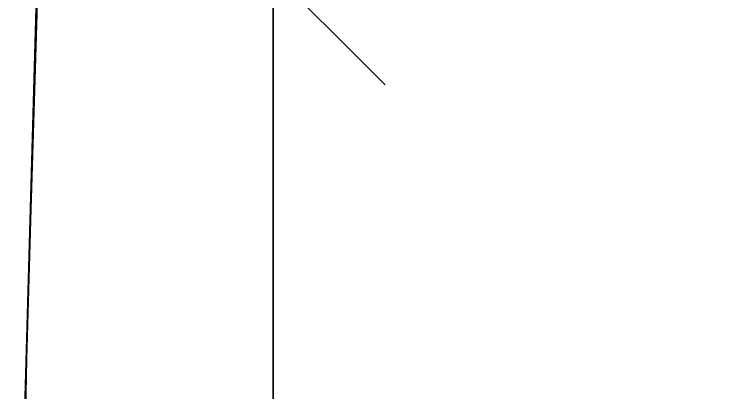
# Model space of a CAD drawing. Header units: millimetres. Extents: x -4 to 4, y -24.4 to 42.3.
# Drawn here: x -3.58 to 1.125, y 5.978 to 8.479 of the extents above; entities that cross this region are included whole.
import ezdxf

# ---------------------------------------------------------------- set-up
doc = ezdxf.new("R2010")
doc.units = ezdxf.units.MM
doc.layers.add('railings', color=6, linetype='Continuous')

msp = doc.modelspace()

# ---------------------------------------------------------------- linework, layer by layer
for points in [[(-1.87, 10.53, 1.68), (-1.87, -3.12, 1.68), (-1.87, -3.12, 3.86), (-1.87, 10.53, 3.86)], [(-1.87, 10.53, 3.86), (-1.87, -3.12, 3.86), (1.87, -3.12, 3.86), (1.87, 10.53, 3.86)], [(3.58, 3.38, -1.9), (-3.58, 3.38, -1.9), (-3.39, 10.16, -1.9), (3.39, 10.16, -1.9)], [(-3.39, 10.16, 1.68), (-3.58, 3.38, 1.68), (3.58, 3.38, 1.68), (3.39, 10.16, 1.68)], [(-3.39, 10.16, -1.9), (-3.58, 3.38, -1.9), (-3.58, 3.38, 1.68), (-3.39, 10.16, 1.68)], [(-1.9572, 8.84, 3.86), (-1.13, 8.0128, 3.86), (-1.13, 8.0128, 5.07), (-1.9572, 8.84, 5.07)], [(-1.13, 8.0128, 3.86), (-1.9572, 8.84, 3.86), (-1.9572, 8.84, 5.07), (-1.13, 8.0128, 5.07)]]:
    msp.add_3dface(points)
at = {"layer": 'railings'}
for points in [[(-3.39, 9.87, 2.68), (-3.39, 9.87, 2.73), (-3.44, 8.19, 2.73), (-3.44, 8.19, 2.68)], [(-3.44, 8.19, 2.68), (-3.44, 8.19, 2.73), (-3.39, 9.87, 2.73), (-3.39, 9.87, 2.68)], [(-1.87, 5.59, 4.81), (-1.87, 5.59, 4.86), (-1.87, 8.76, 4.86), (-1.87, 8.76, 4.81)], [(-1.87, 8.76, 4.81), (-1.87, 8.76, 4.86), (-1.87, 5.59, 4.86), (-1.87, 5.59, 4.81)], [(-3.47, 7.19, 2.68), (-3.47, 7.19, 2.73), (-3.44, 8.19, 2.73), (-3.44, 8.19, 2.68)], [(-3.44, 8.19, 2.68), (-3.44, 8.19, 2.73), (-3.47, 7.19, 2.73), (-3.47, 7.19, 2.68)], [(-3.44, 8.22, 1.68), (-3.44, 8.17, 1.68), (-3.44, 8.17, 2.68), (-3.44, 8.22, 2.68)], [(-3.44, 8.22, 2.68), (-3.44, 8.17, 2.68), (-3.44, 8.17, 1.68), (-3.44, 8.22, 1.68)], [(-1.87, 8.01, 3.86), (-1.87, 7.96, 3.86), (-1.87, 7.96, 4.81), (-1.87, 8.01, 4.81)], [(-1.87, 8.01, 4.81), (-1.87, 7.96, 4.81), (-1.87, 7.96, 3.86), (-1.87, 8.01, 3.86)], [(-3.47, 7.22, 2.68), (-3.47, 7.17, 2.68), (-3.47, 7.17, 1.68), (-3.47, 7.22, 1.68)], [(-3.47, 7.22, 1.68), (-3.47, 7.17, 1.68), (-3.47, 7.17, 2.68), (-3.47, 7.22, 2.68)], [(-3.5, 6.2, 2.68), (-3.5, 6.2, 2.73), (-3.47, 7.19, 2.73), (-3.47, 7.19, 2.68)], [(-3.47, 7.19, 2.68), (-3.47, 7.19, 2.73), (-3.5, 6.2, 2.73), (-3.5, 6.2, 2.68)], [(-1.87, 6.78, 4.81), (-1.87, 6.73, 4.81), (-1.87, 6.73, 3.86), (-1.87, 6.78, 3.86)], [(-1.87, 6.78, 3.86), (-1.87, 6.73, 3.86), (-1.87, 6.73, 4.81), (-1.87, 6.78, 4.81)], [(-3.5, 6.22, 1.68), (-3.5, 6.17, 1.68), (-3.5, 6.17, 2.68), (-3.5, 6.22, 2.68)], [(-3.5, 6.22, 2.68), (-3.5, 6.17, 2.68), (-3.5, 6.17, 1.68), (-3.5, 6.22, 1.68)], [(-3.52, 5.18, 2.68), (-3.52, 5.18, 2.73), (-3.5, 6.2, 2.73), (-3.5, 6.2, 2.68)], [(-3.5, 6.2, 2.68), (-3.5, 6.2, 2.73), (-3.52, 5.18, 2.73), (-3.52, 5.18, 2.68)]]:
    msp.add_3dface(points, dxfattribs=at)

doc.saveas('drawing.dxf')
